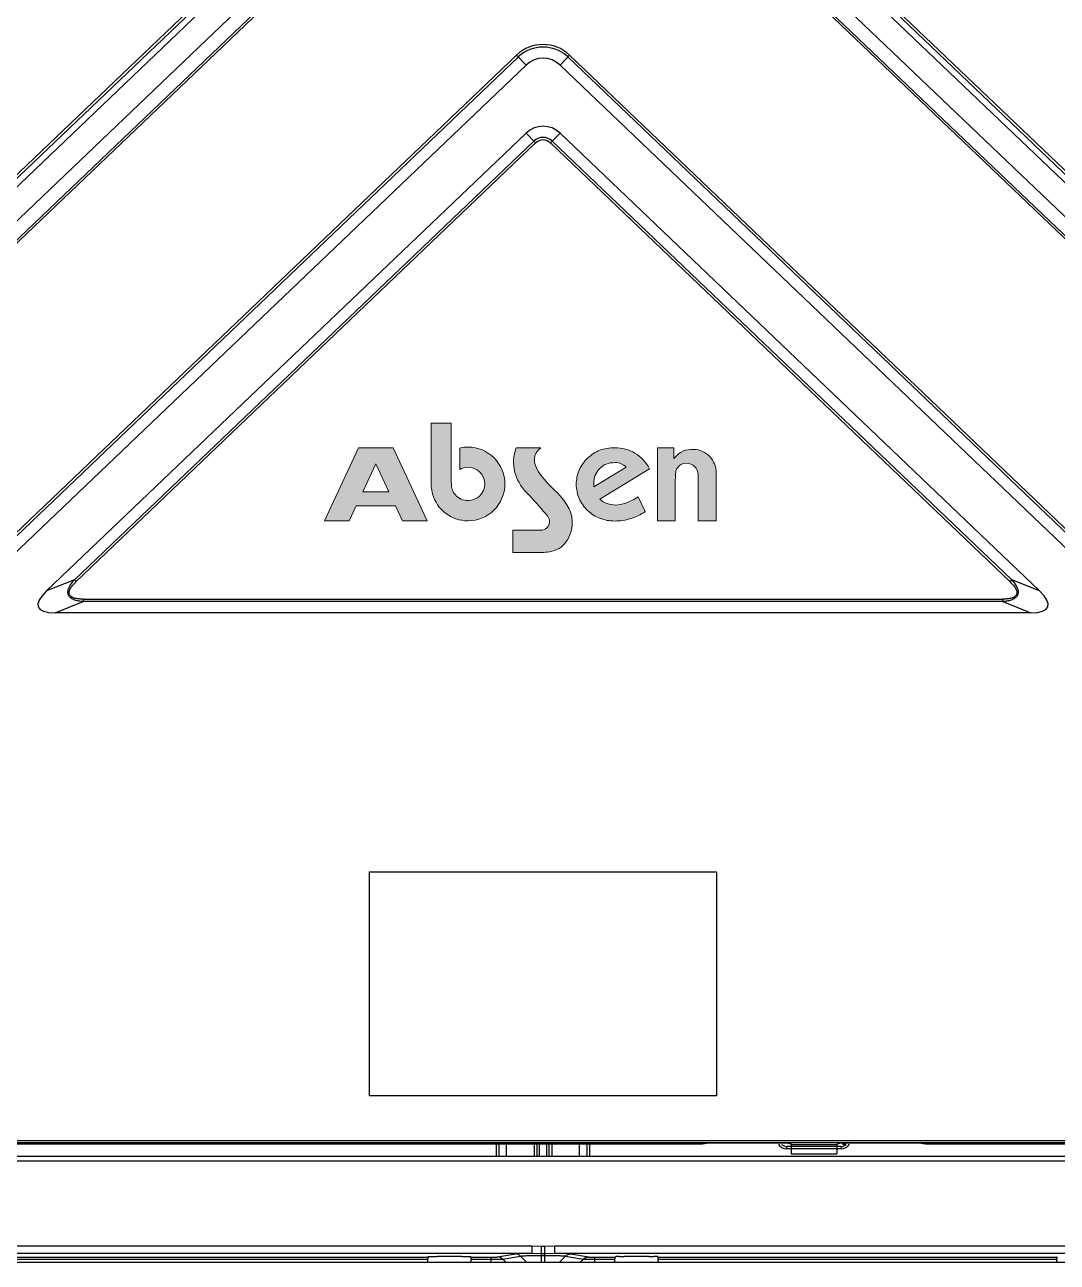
# Model space of a CAD drawing. Header units: millimetres. Extents: x 7531 to 19147, y 2539 to 6525.
# Drawn here: x 8033.4 to 8243, y 3055.8 to 3307.2 of the extents above; entities that cross this region are included whole.
import ezdxf

# ---------------------------------------------------------------- set-up
doc = ezdxf.new("R2010")
doc.units = ezdxf.units.MM
doc.layers.add('02___PRT_ALL_AXES', color=7, linetype='Continuous')
doc.layers.add('图层 1', color=7, linetype='Continuous', lineweight=18)

# ---------------------------------------------------------------- blocks, each defined once
blk = doc.blocks.new('DASFASFASEFWE')
at = {"true_color": 0xf58220}
h = blk.add_hatch(color=30, dxfattribs=at)
edge = h.paths.add_edge_path()
edge.add_spline(control_points=[(114.92, 3376.47), (115.06, 3376.06), (115.29, 3375.68), (115.57, 3375.36), (116.19, 3374.65), (117.1, 3374.2), (118.12, 3374.2), (119.99, 3374.2), (121.51, 3375.73), (121.51, 3377.59), (121.51, 3379.46), (119.99, 3380.99), (118.12, 3380.99), (117.51, 3380.99), (116.94, 3380.82), (116.44, 3380.54), (116.44, 3380.54), (116.44, 3384.89), (116.44, 3384.89), (117, 3385.02), (117.56, 3385.08), (118.12, 3385.08), (122.24, 3385.08), (125.61, 3381.72), (125.61, 3377.59), (125.61, 3373.47), (122.24, 3370.1), (118.12, 3370.1), (114.71, 3370.1), (111.81, 3372.41), (110.92, 3375.54), (110.62, 3376.56), (110.63, 3377.53), (110.63, 3378.59), (110.63, 3378.59), (110.63, 3379.8), (110.63, 3379.8), (110.63, 3379.8), (110.63, 3389.92), (110.63, 3389.92), (110.63, 3389.92), (114.73, 3389.92), (114.73, 3389.92), (114.73, 3386.12), (114.73, 3382.32), (114.73, 3378.51), (114.73, 3377.81), (114.68, 3377.15), (114.92, 3376.47)], knot_values=[0, 0, 0, 0, 1, 1, 1, 2, 2, 2, 3, 3, 3, 4, 4, 4, 5, 5, 5, 6, 6, 6, 7, 7, 7, 8, 8, 8, 9, 9, 9, 10, 10, 10, 11, 11, 11, 12, 12, 12, 13, 13, 13, 14, 14, 14, 15, 15, 15, 16, 16, 16, 16], degree=3, periodic=0)
h = blk.add_hatch(color=256)
h.paths.add_polyline_path([(96.75, 3375.98), (102.05, 3375.98), (99.4, 3381.67)], flags=16)
h.paths.add_polyline_path([(103.38, 3373.12), (95.41, 3373.12), (94.01, 3370.1), (88.97, 3370.1), (95.89, 3384.95), (100.44, 3384.95), (102.9, 3384.95), (109.82, 3370.1), (104.79, 3370.1)])
h = blk.add_hatch(color=256)
edge = h.paths.add_edge_path()
edge.add_spline(control_points=[(127.88, 3384.95), (127.88, 3384.95), (132.93, 3384.95), (132.93, 3384.95), (131.2, 3383.71), (131.32, 3381.66), (132.44, 3380.03), (132.78, 3379.53), (133.2, 3379.02), (133.62, 3378.51), (135.01, 3376.85), (136.53, 3375.72), (137.69, 3374.12), (139.19, 3372.07), (139.81, 3369.79), (138.82, 3367.24), (138.3, 3365.93), (137.39, 3364.83), (136.16, 3364.26), (135.22, 3363.83), (134.16, 3363.67), (133.05, 3363.67), (133.05, 3363.67), (127.22, 3363.67), (127.22, 3363.67), (127.22, 3363.67), (127.22, 3368.17), (127.22, 3368.17), (127.22, 3368.17), (132.87, 3368.17), (132.87, 3368.17), (132.87, 3368.17), (132.87, 3368.17), (132.87, 3368.17), (132.87, 3368.17), (132.87, 3368.17), (132.87, 3368.17), (132.87, 3368.17), (132.88, 3368.17), (132.88, 3368.17), (132.88, 3368.17), (132.88, 3368.17), (132.88, 3368.17), (133.87, 3368.18), (134.67, 3368.98), (134.67, 3369.97), (134.67, 3370.83), (133.99, 3371.43), (133.47, 3372.02), (132.18, 3373.5), (130.8, 3375.02), (130.07, 3375.77), (127.47, 3378.47), (126.76, 3381.55), (127.88, 3384.95)], knot_values=[0, 0, 0, 0, 1, 1, 1, 2, 2, 2, 3, 3, 3, 4, 4, 4, 5, 5, 5, 6, 6, 6, 7, 7, 7, 8, 8, 8, 9, 9, 9, 10, 10, 10, 11, 11, 11, 12, 12, 12, 13, 13, 13, 14, 14, 14, 15, 15, 15, 16, 16, 16, 17, 17, 17, 18, 18, 18, 18], degree=3, periodic=0)
h = blk.add_hatch(color=256)
edge = h.paths.add_edge_path()
edge.add_spline(control_points=[(154.11, 3371.97), (153.11, 3371.33), (152.11, 3370.85), (151.09, 3370.54), (150.08, 3370.21), (149.02, 3370.06), (147.93, 3370.06), (146.85, 3370.06), (145.85, 3370.24), (144.92, 3370.6), (143.99, 3370.96), (143.15, 3371.49), (142.41, 3372.19), (141.66, 3372.9), (141.09, 3373.71), (140.7, 3374.61), (140.3, 3375.52), (140.1, 3376.49), (140.1, 3377.51), (140.1, 3378.54), (140.3, 3379.51), (140.68, 3380.4), (141.07, 3381.3), (141.64, 3382.1), (142.41, 3382.82), (143.15, 3383.54), (143.97, 3384.08), (144.88, 3384.43), (145.79, 3384.78), (146.8, 3384.95), (147.93, 3384.95), (149.44, 3384.95), (150.81, 3384.59), (152.01, 3383.86), (153.21, 3383.13), (154.2, 3382.07), (154.98, 3380.67), (154.98, 3380.67), (144.88, 3374.51), (144.88, 3374.51), (145.32, 3374.11), (145.8, 3373.81), (146.34, 3373.61), (146.88, 3373.41), (147.47, 3373.31), (148.11, 3373.31), (148.75, 3373.31), (149.44, 3373.44), (150.17, 3373.7), (150.91, 3373.97), (151.73, 3374.39), (152.65, 3374.96), (152.65, 3374.96), (154.11, 3371.97), (154.11, 3371.97)], knot_values=[0, 0, 0, 0, 1, 1, 1, 2, 2, 2, 3, 3, 3, 4, 4, 4, 5, 5, 5, 6, 6, 6, 7, 7, 7, 8, 8, 8, 9, 9, 9, 10, 10, 10, 11, 11, 11, 12, 12, 12, 13, 13, 13, 14, 14, 14, 15, 15, 15, 16, 16, 16, 17, 17, 17, 18, 18, 18, 18], degree=3, periodic=0)
edge = h.paths.add_edge_path(flags=16)
edge.add_spline(control_points=[(143.69, 3377.01), (143.69, 3377.01), (150.26, 3380.98), (150.26, 3380.98), (149.97, 3381.3), (149.63, 3381.54), (149.23, 3381.7), (148.82, 3381.86), (148.37, 3381.93), (147.87, 3381.93), (146.67, 3381.93), (145.67, 3381.53), (144.86, 3380.72), (144.06, 3379.91), (143.66, 3378.88), (143.66, 3377.64), (143.66, 3377.46), (143.67, 3377.34), (143.67, 3377.25), (143.67, 3377.16), (143.68, 3377.08), (143.69, 3377.01)], knot_values=[0, 0, 0, 0, 1, 1, 1, 2, 2, 2, 3, 3, 3, 4, 4, 4, 5, 5, 5, 6, 6, 6, 7, 7, 7, 7], degree=3, periodic=0)
h = blk.add_hatch(color=256)
edge = h.paths.add_edge_path()
edge.add_spline(control_points=[(156.6, 3370.1), (156.6, 3370.1), (156.6, 3384.95), (156.6, 3384.95), (156.6, 3384.95), (159.93, 3384.95), (159.93, 3384.95), (159.93, 3384.95), (159.93, 3382.75), (159.93, 3382.75), (161.09, 3384.13), (162.25, 3384.68), (164.03, 3384.62), (164.99, 3384.62), (166.5, 3383.99), (167.26, 3383.08), (167.99, 3382.15), (168.51, 3381.38), (168.51, 3379.67), (168.51, 3379.67), (168.51, 3370.1), (168.51, 3370.1), (168.51, 3370.1), (164.87, 3370.1), (164.87, 3370.1), (164.87, 3370.1), (164.87, 3378.42), (164.87, 3378.42), (164.87, 3378.9), (164.88, 3379.43), (164.8, 3379.92), (164.73, 3380.31), (164.52, 3380.74), (164.2, 3381.08), (163.27, 3382.08), (161.55, 3382.05), (160.7, 3380.95), (160.25, 3380.36), (160.21, 3379.79), (160.21, 3378.34), (160.21, 3378.34), (160.21, 3370.1), (160.21, 3370.1), (160.21, 3370.1), (156.6, 3370.1), (156.6, 3370.1)], knot_values=[0, 0, 0, 0, 1, 1, 1, 2, 2, 2, 3, 3, 3, 4, 4, 4, 5, 5, 5, 6, 6, 6, 7, 7, 7, 8, 8, 8, 9, 9, 9, 10, 10, 10, 11, 11, 11, 12, 12, 12, 13, 13, 13, 14, 14, 14, 15, 15, 15, 15], degree=3, periodic=0)
at = {"color": 7, "linetype": 'Continuous'}
for p, q in [((122.71, 3532.31), (-11.33, 3404.27)), ((125.91, 3532.88), (-10.95, 3402.14)), ((123.3, 3532.11), (-10.95, 3403.87)), ((277.65, 3402.14), (140.8, 3532.88)), ((277.65, 3403.87), (143.4, 3532.11)), ((278.03, 3404.27), (144, 3532.31)), ((129.9, 3529.77), (-12.06, 3394.16)), ((278.77, 3394.16), (136.81, 3529.77)), ((-5.74, 3396.34), (131.83, 3527.76)), ((-5.43, 3396.02), (132.13, 3527.43)), ((134.57, 3527.43), (272.14, 3396.02)), ((134.88, 3527.76), (272.45, 3396.34)), ((127.98, 3464.68), (24.63, 3365.95)), ((128.34, 3464.31), (24.99, 3365.59)), ((129.9, 3462.67), (127.98, 3464.68)), ((138.72, 3464.68), (136.81, 3462.67)), ((241.71, 3365.59), (138.37, 3464.31)), ((242.07, 3365.95), (138.72, 3464.68)), ((22.26, 3359.84), (129.9, 3462.67)), ((136.81, 3462.67), (244.45, 3359.84)), ((129.9, 3448.84), (32.56, 3355.86)), ((131.82, 3446.84), (129.9, 3448.84)), ((136.81, 3448.84), (134.89, 3446.84)), ((234.15, 3355.86), (136.81, 3448.84)), ((38.2, 3358.12), (131.46, 3447.21)), ((38.56, 3357.75), (131.82, 3446.84)), ((134.89, 3446.84), (228.15, 3357.75)), ((135.24, 3447.21), (228.5, 3358.12)), ((38.2, 3358.12), (32.56, 3355.86)), ((38.2, 3358.12), (38.56, 3357.75)), ((228.15, 3357.75), (228.5, 3358.12)), ((234.15, 3355.86), (228.5, 3358.12)), ((34.33, 3351.42), (39.98, 3353.69)), ((39.98, 3354.2), (39.98, 3353.69)), ((39.98, 3354.2), (226.73, 3354.2)), ((226.73, 3353.69), (39.98, 3353.69)), ((226.73, 3353.69), (226.73, 3354.2)), ((226.73, 3353.69), (232.37, 3351.42)), ((232.37, 3351.42), (34.33, 3351.42)), ((98.1, 3298.82), (168.6, 3298.82)), ((98.1, 3253.32), (98.1, 3298.82)), ((168.6, 3298.82), (168.6, 3253.32)), ((168.6, 3253.32), (98.1, 3253.32)), ((367.23, 3243.76), (-100.52, 3243.76)), ((-98.74, 3244.26), (365.45, 3244.26)), ((-48.24, 3243.57), (164.94, 3243.57)), ((165.77, 3243.64), (165.77, 3243.61)), ((182.44, 3243.68), (166.59, 3243.68)), ((183.72, 3243.46), (183.43, 3243.63)), ((183.72, 3243.46), (192.99, 3243.46)), ((183.72, 3243.46), (183.72, 3241.57)), ((192.99, 3243.46), (193.27, 3243.63)), ((192.99, 3243.46), (192.99, 3241.57)), ((210.12, 3243.68), (194.27, 3243.68)), ((210.92, 3243.64), (210.96, 3243.61)), ((211.76, 3243.57), (314.94, 3243.57)), ((183.72, 3241.57), (192.99, 3241.57))]:
    blk.add_line(p, q, dxfattribs=at)
blk.add_line((114.92, 3376.47), (114.92, 3376.47))
blk.add_line((114.92, 3376.47), (114.92, 3376.47))
blk.add_line((114.92, 3376.47), (114.92, 3376.47))
for centre, radius in [((133.35, 3459.06), 7.78), ((133.35, 3459.06), 7.26), ((133.35, 3459.06), 5), ((133.35, 3445.23), 5), ((133.35, 3445.23), 2.74), ((133.35, 3445.23), 2.22)]:
    blk.add_arc(centre, radius, 46.3103, 133.6897, dxfattribs=at)
for centre, major_axis, ratio, start_param, end_param in [((52.16, 3361.14), (21.3, 8.54), 0.217892, 2.643726, 3.639459), ((214.55, 3361.14), (21.3, -8.54), 0.217892, -0.497867, 0.497867), ((182.44, 3243.63), (1, 0), 0.052408, 0.087266, 1.570796), ((194.27, 3243.63), (1, 0), 0.052408, 1.570796, 3.054326)]:
    blk.add_ellipse(centre, major_axis=major_axis, ratio=ratio, start_param=start_param, end_param=end_param, dxfattribs=at)
for points, knots in [([(39.98, 3353.69), (39.69, 3353.71), (39.27, 3353.76), (38.7, 3353.88), (38.29, 3354), (37.89, 3354.17), (37.52, 3354.39), (37.25, 3354.63), (37.09, 3354.87), (36.99, 3355.06), (36.93, 3355.27), (36.89, 3355.55), (36.91, 3355.91), (37.03, 3356.33), (37.2, 3356.72), (37.41, 3357.1), (37.74, 3357.57), (38.01, 3357.9), (38.2, 3358.12)], [0, 0, 0, 0, 0.124923, 0.187411, 0.249906, 0.312409, 0.374914, 0.437395, 0.468706, 0.50001, 0.531316, 0.562619, 0.625094, 0.687596, 0.750097, 0.812591, 0.875078, 1, 1, 1, 1]), ([(228.5, 3358.12), (228.69, 3357.9), (228.97, 3357.57), (229.29, 3357.1), (229.51, 3356.72), (229.68, 3356.33), (229.8, 3355.91), (229.82, 3355.55), (229.78, 3355.27), (229.71, 3355.06), (229.62, 3354.87), (229.45, 3354.63), (229.18, 3354.39), (228.81, 3354.17), (228.41, 3354), (228, 3353.88), (227.44, 3353.76), (227.01, 3353.71), (226.73, 3353.69)], [0, 0, 0, 0, 0.124923, 0.187411, 0.249906, 0.312409, 0.374914, 0.437395, 0.468706, 0.50001, 0.531316, 0.562619, 0.625094, 0.687596, 0.750097, 0.812591, 0.875078, 1, 1, 1, 1]), ([(39.98, 3354.2), (39.72, 3354.2), (39.32, 3354.21), (38.8, 3354.27), (38.42, 3354.34), (38.11, 3354.43), (37.87, 3354.52), (37.7, 3354.61), (37.54, 3354.71), (37.4, 3354.84), (37.28, 3354.98), (37.19, 3355.14), (37.15, 3355.32), (37.13, 3355.5), (37.15, 3355.69), (37.19, 3355.88), (37.25, 3356.06), (37.36, 3356.29), (37.53, 3356.57), (37.76, 3356.88), (38.09, 3357.28), (38.37, 3357.56), (38.56, 3357.75)], [0, 0, 0, 0, 0.127686, 0.19122, 0.254424, 0.317145, 0.348233, 0.379239, 0.410261, 0.440883, 0.470774, 0.500024, 0.529271, 0.559157, 0.589772, 0.620788, 0.651789, 0.682872, 0.745587, 0.808786, 0.872318, 1, 1, 1, 1]), ([(228.15, 3357.75), (228.34, 3357.56), (228.61, 3357.28), (228.95, 3356.88), (229.18, 3356.57), (229.34, 3356.29), (229.45, 3356.06), (229.51, 3355.88), (229.56, 3355.69), (229.57, 3355.5), (229.56, 3355.32), (229.51, 3355.14), (229.42, 3354.98), (229.31, 3354.84), (229.16, 3354.71), (229.01, 3354.61), (228.84, 3354.52), (228.6, 3354.43), (228.28, 3354.34), (227.9, 3354.27), (227.38, 3354.21), (226.99, 3354.2), (226.73, 3354.2)], [0, 0, 0, 0, 0.127686, 0.19122, 0.254424, 0.317145, 0.348233, 0.379239, 0.410261, 0.440882, 0.470774, 0.500024, 0.529271, 0.559157, 0.589772, 0.620788, 0.651788, 0.682872, 0.745587, 0.808786, 0.872318, 1, 1, 1, 1]), ([(164.94, 3243.57), (164.99, 3243.57), (165.09, 3243.57), (165.23, 3243.58), (165.36, 3243.58), (165.48, 3243.58), (165.58, 3243.59), (165.65, 3243.59), (165.69, 3243.6), (165.71, 3243.6), (165.73, 3243.61), (165.74, 3243.61), (165.74, 3243.61)], [0, 0, 0, 0, 0.183944, 0.362856, 0.529354, 0.67717, 0.801738, 0.898779, 0.936022, 0.965419, 0.986767, 1, 1, 1, 1]), ([(165.79, 3243.64), (165.79, 3243.64), (165.8, 3243.64), (165.82, 3243.65), (165.84, 3243.65), (165.88, 3243.66), (165.95, 3243.66), (166.05, 3243.67), (166.17, 3243.67), (166.3, 3243.68), (166.44, 3243.68), (166.54, 3243.68), (166.59, 3243.68)], [0, 0, 0, 0, 0.013233, 0.034581, 0.063978, 0.101221, 0.198262, 0.32283, 0.470646, 0.637144, 0.816056, 1, 1, 1, 1]), ([(210.12, 3243.68), (210.17, 3243.68), (210.27, 3243.68), (210.41, 3243.68), (210.54, 3243.67), (210.65, 3243.67), (210.75, 3243.66), (210.82, 3243.66), (210.86, 3243.65), (210.89, 3243.65), (210.9, 3243.64), (210.91, 3243.64), (210.92, 3243.64)], [0, 0, 0, 0, 0.183944, 0.362856, 0.529354, 0.67717, 0.801738, 0.898779, 0.936022, 0.965419, 0.986767, 1, 1, 1, 1]), ([(210.96, 3243.61), (210.97, 3243.61), (210.98, 3243.61), (210.99, 3243.6), (211.02, 3243.6), (211.06, 3243.59), (211.13, 3243.59), (211.23, 3243.58), (211.34, 3243.58), (211.47, 3243.58), (211.62, 3243.57), (211.71, 3243.57), (211.76, 3243.57)], [0, 0, 0, 0, 0.013233, 0.034581, 0.063978, 0.101221, 0.198262, 0.32283, 0.470646, 0.637144, 0.816056, 1, 1, 1, 1])]:
    blk.add_open_spline(points, degree=3, knots=knots, dxfattribs=at)
at = {"layer": '图层 1', "lineweight": 0}
for points in [[(103.38, 3373.12), (95.41, 3373.12), (94.01, 3370.1), (88.97, 3370.1), (95.89, 3384.95), (100.44, 3384.95), (102.9, 3384.95), (109.82, 3370.1), (104.79, 3370.1), (103.38, 3373.12)], [(96.75, 3375.98), (102.05, 3375.98), (99.4, 3381.67), (96.75, 3375.98)]]:
    blk.add_lwpolyline(points, dxfattribs=at)
at = {"layer": '图层 1', "color": 30, "lineweight": 0, "true_color": 0xf58220}
blk.add_open_spline([(114.92, 3376.47), (115.06, 3376.06), (115.29, 3375.68), (115.57, 3375.36), (116.19, 3374.65), (117.1, 3374.2), (118.12, 3374.2), (119.99, 3374.2), (121.51, 3375.73), (121.51, 3377.59), (121.51, 3379.46), (119.99, 3380.99), (118.12, 3380.99), (117.51, 3380.99), (116.94, 3380.82), (116.44, 3380.54), (116.44, 3380.54), (116.44, 3384.89), (116.44, 3384.89), (117, 3385.02), (117.56, 3385.08), (118.12, 3385.08), (122.24, 3385.08), (125.61, 3381.72), (125.61, 3377.59), (125.61, 3373.47), (122.24, 3370.1), (118.12, 3370.1), (114.71, 3370.1), (111.81, 3372.41), (110.92, 3375.54), (110.62, 3376.56), (110.63, 3377.53), (110.63, 3378.59), (110.63, 3378.59), (110.63, 3379.8), (110.63, 3379.8), (110.63, 3379.8), (110.63, 3389.92), (110.63, 3389.92), (110.63, 3389.92), (114.73, 3389.92), (114.73, 3389.92), (114.73, 3386.12), (114.73, 3382.32), (114.73, 3378.51), (114.73, 3377.81), (114.68, 3377.15), (114.92, 3376.47)], degree=3, knots=[0, 0, 0, 0, 1, 1, 1, 2, 2, 2, 3, 3, 3, 4, 4, 4, 5, 5, 5, 6, 6, 6, 7, 7, 7, 8, 8, 8, 9, 9, 9, 10, 10, 10, 11, 11, 11, 12, 12, 12, 13, 13, 13, 14, 14, 14, 15, 15, 15, 16, 16, 16, 16], dxfattribs=at)
at = {"layer": '图层 1', "lineweight": 0}
for points, knots in [([(127.88, 3384.95), (127.88, 3384.95), (132.93, 3384.95), (132.93, 3384.95), (131.2, 3383.71), (131.32, 3381.66), (132.44, 3380.03), (132.78, 3379.53), (133.2, 3379.02), (133.62, 3378.51), (135.01, 3376.85), (136.53, 3375.72), (137.69, 3374.12), (139.19, 3372.07), (139.81, 3369.79), (138.82, 3367.24), (138.3, 3365.93), (137.39, 3364.83), (136.16, 3364.26), (135.22, 3363.83), (134.16, 3363.67), (133.05, 3363.67), (133.05, 3363.67), (127.22, 3363.67), (127.22, 3363.67), (127.22, 3363.67), (127.22, 3368.17), (127.22, 3368.17), (127.22, 3368.17), (132.87, 3368.17), (132.87, 3368.17), (132.87, 3368.17), (132.87, 3368.17), (132.87, 3368.17), (132.87, 3368.17), (132.87, 3368.17), (132.87, 3368.17), (132.87, 3368.17), (132.88, 3368.17), (132.88, 3368.17), (132.88, 3368.17), (132.88, 3368.17), (132.88, 3368.17), (133.87, 3368.18), (134.67, 3368.98), (134.67, 3369.97), (134.67, 3370.83), (133.99, 3371.43), (133.47, 3372.02), (132.18, 3373.5), (130.8, 3375.02), (130.07, 3375.77), (127.47, 3378.47), (126.76, 3381.55), (127.88, 3384.95)], [0, 0, 0, 0, 1, 1, 1, 2, 2, 2, 3, 3, 3, 4, 4, 4, 5, 5, 5, 6, 6, 6, 7, 7, 7, 8, 8, 8, 9, 9, 9, 10, 10, 10, 11, 11, 11, 12, 12, 12, 13, 13, 13, 14, 14, 14, 15, 15, 15, 16, 16, 16, 17, 17, 17, 18, 18, 18, 18]), ([(154.11, 3371.97), (153.11, 3371.33), (152.11, 3370.85), (151.09, 3370.54), (150.08, 3370.21), (149.02, 3370.06), (147.93, 3370.06), (146.85, 3370.06), (145.85, 3370.24), (144.92, 3370.6), (143.99, 3370.96), (143.15, 3371.49), (142.41, 3372.19), (141.66, 3372.9), (141.09, 3373.71), (140.7, 3374.61), (140.3, 3375.52), (140.1, 3376.49), (140.1, 3377.51), (140.1, 3378.54), (140.3, 3379.51), (140.68, 3380.4), (141.07, 3381.3), (141.64, 3382.1), (142.41, 3382.82), (143.15, 3383.54), (143.97, 3384.08), (144.88, 3384.43), (145.79, 3384.78), (146.8, 3384.95), (147.93, 3384.95), (149.44, 3384.95), (150.81, 3384.59), (152.01, 3383.86), (153.21, 3383.13), (154.2, 3382.07), (154.98, 3380.67), (154.98, 3380.67), (144.88, 3374.51), (144.88, 3374.51), (145.32, 3374.11), (145.8, 3373.81), (146.34, 3373.61), (146.88, 3373.41), (147.47, 3373.31), (148.11, 3373.31), (148.75, 3373.31), (149.44, 3373.44), (150.17, 3373.7), (150.91, 3373.97), (151.73, 3374.39), (152.65, 3374.96), (152.65, 3374.96), (154.11, 3371.97), (154.11, 3371.97)], [0, 0, 0, 0, 1, 1, 1, 2, 2, 2, 3, 3, 3, 4, 4, 4, 5, 5, 5, 6, 6, 6, 7, 7, 7, 8, 8, 8, 9, 9, 9, 10, 10, 10, 11, 11, 11, 12, 12, 12, 13, 13, 13, 14, 14, 14, 15, 15, 15, 16, 16, 16, 17, 17, 17, 18, 18, 18, 18]), ([(156.6, 3370.1), (156.6, 3370.1), (156.6, 3384.95), (156.6, 3384.95), (156.6, 3384.95), (159.93, 3384.95), (159.93, 3384.95), (159.93, 3384.95), (159.93, 3382.75), (159.93, 3382.75), (161.09, 3384.13), (162.25, 3384.68), (164.03, 3384.62), (164.99, 3384.62), (166.5, 3383.99), (167.26, 3383.08), (167.99, 3382.15), (168.51, 3381.38), (168.51, 3379.67), (168.51, 3379.67), (168.51, 3370.1), (168.51, 3370.1), (168.51, 3370.1), (164.87, 3370.1), (164.87, 3370.1), (164.87, 3370.1), (164.87, 3378.42), (164.87, 3378.42), (164.87, 3378.9), (164.88, 3379.43), (164.8, 3379.92), (164.73, 3380.31), (164.52, 3380.74), (164.2, 3381.08), (163.27, 3382.08), (161.55, 3382.05), (160.7, 3380.95), (160.25, 3380.36), (160.21, 3379.79), (160.21, 3378.34), (160.21, 3378.34), (160.21, 3370.1), (160.21, 3370.1), (160.21, 3370.1), (156.6, 3370.1), (156.6, 3370.1)], [0, 0, 0, 0, 1, 1, 1, 2, 2, 2, 3, 3, 3, 4, 4, 4, 5, 5, 5, 6, 6, 6, 7, 7, 7, 8, 8, 8, 9, 9, 9, 10, 10, 10, 11, 11, 11, 12, 12, 12, 13, 13, 13, 14, 14, 14, 15, 15, 15, 15]), ([(143.69, 3377.01), (143.69, 3377.01), (150.26, 3380.98), (150.26, 3380.98), (149.97, 3381.3), (149.63, 3381.54), (149.23, 3381.7), (148.82, 3381.86), (148.37, 3381.93), (147.87, 3381.93), (146.67, 3381.93), (145.67, 3381.53), (144.86, 3380.72), (144.06, 3379.91), (143.66, 3378.88), (143.66, 3377.64), (143.66, 3377.46), (143.67, 3377.34), (143.67, 3377.25), (143.67, 3377.16), (143.68, 3377.08), (143.69, 3377.01)], [0, 0, 0, 0, 1, 1, 1, 2, 2, 2, 3, 3, 3, 4, 4, 4, 5, 5, 5, 6, 6, 6, 7, 7, 7, 7])]:
    blk.add_open_spline(points, degree=3, knots=knots, dxfattribs=at)

msp = doc.modelspace()

# ---------------------------------------------------------------- linework, layer by layer
at = {"color": 7, "linetype": 'Continuous'}
for p, q in [((8129.15372, 3079.82531), (8129.15372, 3077.32531)), ((8129.65342, 3079.82531), (8129.65342, 3077.32531)), ((8129.74316, 3077.32531), (8129.74316, 3079.82531)), ((8131.24225, 3077.32531), (8131.24225, 3079.82531)), ((8146.03089, 3077.32531), (8146.03089, 3079.82531)), ((8147.52998, 3079.82531), (8147.52998, 3077.32531)), ((8147.61972, 3077.32531), (8147.61972, 3079.82531)), ((8148.11941, 3077.32531), (8148.11941, 3079.82531)), ((8199.13657, 3079.32531), (8188.13657, 3079.32531)), ((8188.13657, 3078.83396), (8188.13657, 3079.32531)), ((8199.13657, 3078.83396), (8188.13657, 3078.83396)), ((8199.13657, 3078.83396), (8199.13657, 3079.32531)), ((8199.46657, 3079.77531), (8199.46657, 3079.82531)), ((8199.46657, 3079.77531), (8200.20657, 3079.77531)), ((8372.09494, 3077.32531), (7905.1782, 3077.32531)), ((8372.09494, 3076.32531), (7905.1782, 3076.32531)), ((7882.72057, 3059.13759), (8136.33255, 3059.13759)), ((8136.33255, 3059.13759), (8136.33255, 3057.6381)), ((8136.33255, 3059.13759), (8138.26735, 3059.11513)), ((8138.26735, 3059.11513), (8139.00579, 3059.11513)), ((8138.26735, 3059.11513), (8138.26735, 3055.82531)), ((8139.00579, 3059.11513), (8140.94067, 3059.13759)), ((8139.00579, 3055.82531), (8139.00579, 3059.11513)), ((8140.94067, 3059.13759), (8394.55257, 3059.13759)), ((8140.94067, 3059.13759), (8140.94067, 3057.6381)), ((7882.69439, 3057.6381), (8136.33255, 3057.6381)), ((7969.15387, 3056.86787), (8115.25892, 3056.86787)), ((7969.15387, 3056.42904), (8115.23217, 3056.42904)), ((8115.21636, 3055.82531), (8115.23217, 3056.42904)), ((8115.25892, 3056.86787), (8115.38657, 3056.99552)), ((8115.38657, 3056.99552), (8116.11038, 3056.99552)), ((8116.11038, 3056.99552), (8117.13656, 3056.96934)), ((8122.13623, 3056.96934), (8117.13691, 3056.96934)), ((8122.13658, 3056.96934), (8123.16275, 3056.99552)), ((8123.16275, 3056.99552), (8123.88657, 3056.99552)), ((8123.88657, 3056.99552), (8124.01422, 3056.86787)), ((8124.01422, 3056.86787), (8128.11927, 3056.86787)), ((8124.04097, 3056.42904), (8128.11927, 3056.42904)), ((8124.05678, 3055.82531), (8124.04097, 3056.42904)), ((8128.11927, 3055.82531), (8128.11927, 3056.86787)), ((8129.406, 3056.8969), (8133.0224, 3057.52934)), ((8130.45054, 3056.45808), (8134.06695, 3057.09051)), ((8131.07369, 3055.82531), (8130.45054, 3056.45808)), ((8134.06695, 3057.09051), (8135.31293, 3055.82531)), ((8136.33255, 3057.6381), (8138.26735, 3057.63166)), ((8138.26735, 3057.63166), (8139.00579, 3057.63166)), ((8138.26735, 3057.20885), (8139.00579, 3057.20885)), ((8139.00579, 3057.63166), (8140.94066, 3057.63811)), ((8140.94067, 3057.6381), (8394.57874, 3057.6381)), ((8143.20619, 3057.09051), (8141.96021, 3055.82531)), ((8143.20619, 3057.09051), (8146.82259, 3056.45808)), ((8144.25073, 3057.52934), (8147.86714, 3056.8969)), ((8146.19944, 3055.82531), (8146.82259, 3056.45808)), ((8146.82259, 3056.45808), (8146.9994, 3056.4495)), ((8146.9994, 3056.4495), (8147.55024, 3056.43829)), ((8147.81884, 3056.43514), (8149.15387, 3056.42904)), ((8149.15387, 3056.86787), (8153.25892, 3056.86787)), ((8149.15387, 3055.82531), (8149.15387, 3056.86787)), ((8149.15387, 3056.42904), (8153.23217, 3056.42904)), ((8153.21636, 3055.82531), (8153.23217, 3056.42904)), ((8153.25892, 3056.86787), (8153.38657, 3056.99552)), ((8154.11038, 3056.99552), (8153.38657, 3056.99552)), ((8154.11038, 3056.99552), (8155.13656, 3056.96934)), ((8160.13623, 3056.96934), (8155.13691, 3056.96934)), ((8160.13658, 3056.96934), (8161.16275, 3056.99552)), ((8161.88657, 3056.99552), (8161.16275, 3056.99552)), ((8161.88657, 3056.99552), (8162.01422, 3056.86787)), ((8162.01422, 3056.86787), (8242.94675, 3056.86787)), ((8162.04097, 3056.42904), (8242.92892, 3056.42904)), ((8162.05678, 3055.82531), (8162.04097, 3056.42904)), ((8242.91838, 3055.82531), (8242.92892, 3056.42904)), ((8242.94675, 3056.86787), (8243.03367, 3056.99826)), ((7882.66275, 3055.82531), (8394.61039, 3055.82531))]:
    msp.add_line(p, q, dxfattribs=at)
for centre, radius, start, end in [((8188.13657, 3080.82531), 1.99135, 210.1665644, 270), ((8188.13657, 3080.82531), 1.5, 224.9960424, 270), ((8199.13657, 3080.82531), 1.99135, 270, 329.834022), ((8199.13657, 3080.82531), 1.5, 270, 314.9960424), ((8128.12758, 3209.02792), 152.59888, 269.9968786, 270.2641295), ((8128.28401, 3175.87208), 119.44267, 270.2624121, 270.5696107), ((8128.71294, 3131.08838), 74.65692, 270.5821283, 270.794053), ((8129.38526, 3055.39817), 1.50277, 49.7980376, 54.7360894), ((8129.39117, 3055.40502), 1.49372, 44.8284633, 49.801364), ((8147.88197, 3055.40502), 1.49372, 130.1986361, 135.1715367), ((8147.88788, 3055.39817), 1.50277, 125.2639107, 130.2019624), ((8148.58514, 3133.20737), 76.77606, 269.2276646, 269.4281283)]:
    msp.add_arc(centre, radius, start, end, dxfattribs=at)
for centre, ratio, start_param, end_param in [((8115.25994, 3055.36838), 0.026185922, 6.309365246, 7.068583471), ((8124.01319, 3055.36838), 0.026185922, 5.497787144, 6.257005368), ((8153.25994, 3055.36838), 0.026185922, 6.309365246, 7.068583471), ((8162.01319, 3055.36838), 0.026185922, 5.497787144, 6.257005368), ((8242.94743, 3055.36838), 0.017455065, 6.309365246, 7.068583471)]:
    msp.add_ellipse(centre, major_axis=(0, 1.5), ratio=ratio, start_param=start_param, end_param=end_param, dxfattribs=at)
for points, knots in [([(8128.11927, 3056.86787), (8128.40238, 3056.86787), (8128.78263, 3056.86826), (8129.21081, 3056.88432), (8129.35742, 3056.88841), (8129.406, 3056.8969)], [0, 0, 0, 0, 0.65974173, 0.88507078, 1, 1, 1, 1]), ([(8129.74756, 3056.43863), (8129.83262, 3056.43982), (8130.0669, 3056.4449), (8130.30178, 3056.44477), (8130.45054, 3056.45808)], [0, 0, 0, 0, 0.362863912, 1, 1, 1, 1]), ([(8134.06695, 3057.09051), (8134.2224, 3057.12587), (8134.70078, 3057.14147), (8135.60424, 3057.1857), (8136.84729, 3057.20231), (8137.77319, 3057.20885), (8138.26735, 3057.20885)], [0, 0, 0, 0, 0.113769072, 0.338968815, 0.64733766, 1, 1, 1, 1]), ([(8139.00579, 3057.20885), (8139.50092, 3057.20884), (8140.42783, 3057.20228), (8141.67138, 3057.18568), (8142.57386, 3057.14132), (8143.05124, 3057.12585), (8143.20619, 3057.09051)], [0, 0, 0, 0, 0.353355244, 0.661753091, 0.886585154, 1, 1, 1, 1]), ([(8147.86714, 3056.8969), (8147.9157, 3056.88841), (8148.06231, 3056.88432), (8148.4905, 3056.86826), (8148.87077, 3056.86787), (8149.15387, 3056.86787)], [0, 0, 0, 0, 0.114888258, 0.340273363, 1, 1, 1, 1])]:
    msp.add_open_spline(points, degree=3, knots=knots, dxfattribs=at)
for points in [[(8130.25287, 3056.62518), (8130.0108, 3056.79634), (8129.70246, 3056.89574), (8129.406, 3056.8969)], [(8134.06695, 3057.09051), (8133.80074, 3057.35838), (8133.40006, 3057.52786), (8133.0224, 3057.52934)], [(8143.20619, 3057.09051), (8143.4724, 3057.35838), (8143.87308, 3057.52786), (8144.25073, 3057.52934)], [(8147.02026, 3056.62518), (8147.26233, 3056.79634), (8147.57068, 3056.89574), (8147.86714, 3056.8969)]]:
    msp.add_open_spline(points, degree=3, dxfattribs=at)
at = {"layer": '02___PRT_ALL_AXES', "color": 7, "linetype": 'Continuous'}
for p, q in [((8136.81642, 3079.82531), (8136.81642, 3077.32531)), ((8137.36972, 3079.82531), (8137.36972, 3077.32531)), ((8137.86941, 3079.82531), (8137.86941, 3077.32531)), ((8139.40372, 3077.32531), (8139.40372, 3079.82531)), ((8139.90342, 3077.32531), (8139.90342, 3079.82531)), ((8140.45672, 3077.32531), (8140.45672, 3079.82531))]:
    msp.add_line(p, q, dxfattribs=at)

# ---------------------------------------------------------------- block references
msp.add_blockref('DASFASFASEFWE', (8005.28388, -163.6949))

doc.saveas('drawing.dxf')
